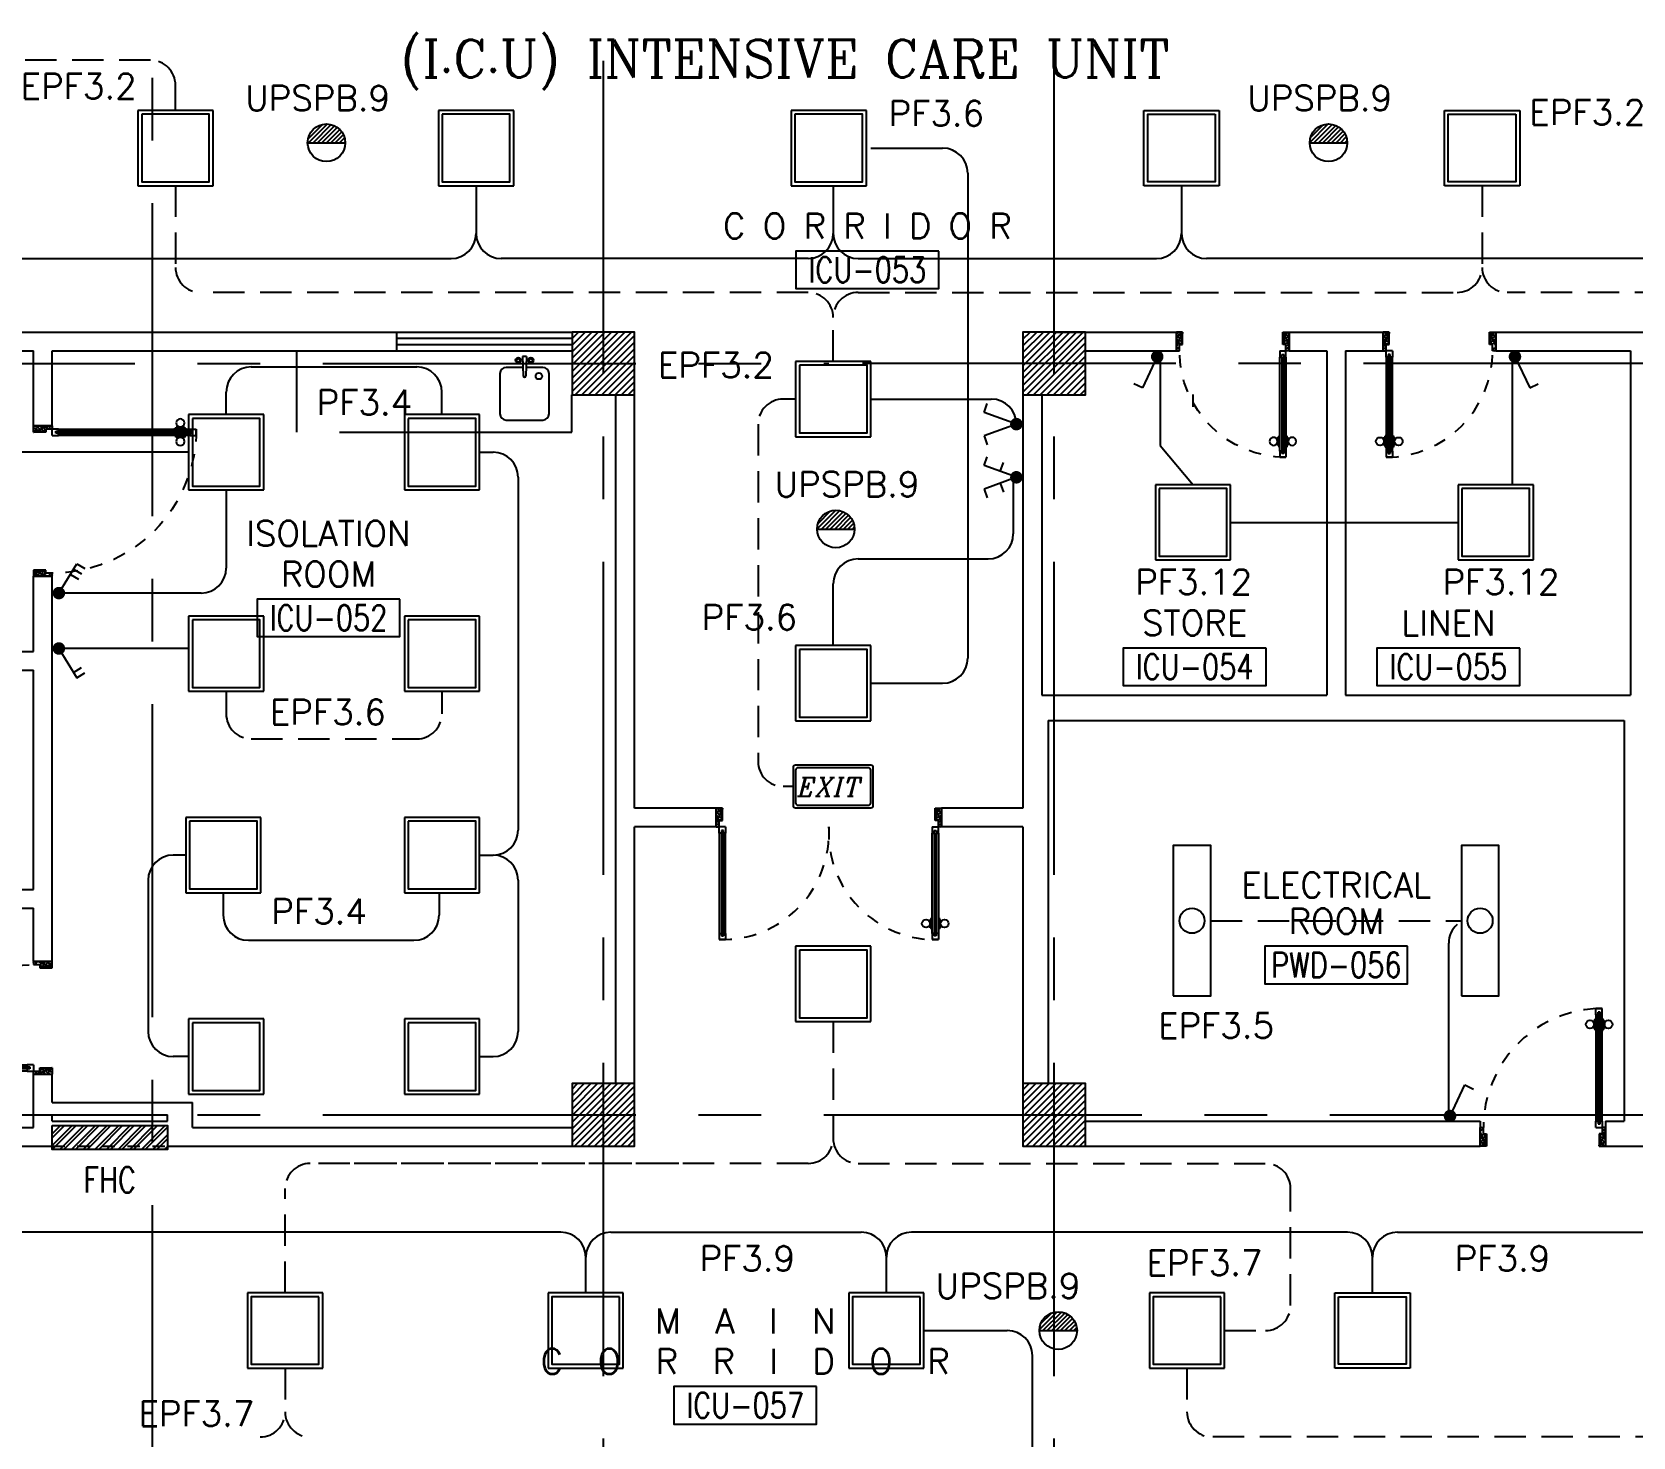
# Model space of a CAD drawing. Extents: x -0.3 to 91.9, y -1.1 to 78.4.
# Drawn here: x 62.03 to 74.81, y 34.4 to 45.62 of the extents above; entities that cross this region are included whole.
import ezdxf
from ezdxf.enums import TextEntityAlignment as Align

# ---------------------------------------------------------------- set-up
doc = ezdxf.new("R2010")
doc.units = 0
doc.header["$MEASUREMENT"] = 0
doc.linetypes.add('CENTERX2', pattern=[4, 2.5, -0.5, 0.5, -0.5])
doc.linetypes.add('HIDDEN', pattern=[0.375, 0.25, -0.125])
doc.layers.get('0').update_dxf_attribs({"linetype": 'CONTINUOUS'})
for name, color, linetype in [('ALM', 11, 'CONTINUOUS'), ('AXES', 11, 'CENTERX2'), ('COL', 11, 'CONTINUOUS'), ('DOOR', 7, 'CONTINUOUS'), ('E-CLINE', 4, 'CONTINUOUS'), ('E-HLINE', 4, 'HIDDEN'), ('E-LI', 4, 'CONTINUOUS'), ('E-LITE', 4, 'CONTINUOUS'), ('E-SWITCH', 4, 'CONTINUOUS'), ('E-TEXT', 4, 'CONTINUOUS'), ('E-TRXT', 4, 'CONTINUOUS'), ('EL-LITE', 4, 'CONTINUOUS'), ('FHC', 2, 'CONTINUOUS'), ('HAT', 11, 'CONTINUOUS'), ('NON-MEDICAL', 11, 'CONTINUOUS'), ('RM-BOX', 11, 'CONTINUOUS'), ('RM-NAME', 11, 'CONTINUOUS'), ('RM-NO', 11, 'CONTINUOUS'), ('WALL', 11, 'CONTINUOUS'), ('WIN', 7, 'CONTINUOUS')]:
    doc.layers.add(name, color=color, linetype=linetype)
doc.styles.add('ITALICC', font='italicc')
doc.styles.add('ROMANC', font='romanc', dxfattribs={"height": 0.1})
doc.styles.add('ROMANS', font='ROMANS.shx', dxfattribs={"width": 0.6})

# ---------------------------------------------------------------- blocks, each defined once
blk = doc.blocks.new('RM1')
at = {"layer": 'RM-BOX'}
blk.add_lwpolyline([(570, -200), (-570, -200), (-570, -500), (570, -500)], close=True, dxfattribs=at)
at = {"layer": 'RM-NAME', "style": 'ROMANS'}
for tag, p in [('ROOMNAME1', (0, 324)), ('ROOMNAME2', (0, 0))]:
    blk.add_attdef(tag, text='', height=200, dxfattribs=at).set_placement(p, align=Align.MIDDLE)
at = {"layer": 'RM-NO', "style": 'ROMANS', "width": 0.8}
blk.add_attdef('ROOMNO', text='', height=200, dxfattribs=at).set_placement((0, -350), align=Align.MIDDLE)
blk = doc.blocks.new('*X70')
at = {"color": 0}
for p, q in [((80579, 149522), (81047, 149990)), ((80579, 149575), (80994, 149990)), ((80579, 149628), (80941, 149990)), ((80579, 149681), (80888, 149990)), ((80579, 149734), (80835, 149990)), ((80579, 149787), (80782, 149990)), ((80579, 149840), (80729, 149990)), ((80579, 149893), (80676, 149990)), ((80579, 149946), (80623, 149990)), ((80600, 149490), (81079, 149969)), ((80653, 149490), (81079, 149916)), ((80706, 149490), (81079, 149863)), ((80759, 149490), (81079, 149810)), ((80812, 149490), (81079, 149757)), ((80865, 149490), (81079, 149704)), ((80918, 149490), (81079, 149651)), ((80971, 149490), (81079, 149598)), ((81024, 149490), (81079, 149545)), ((81077, 149490), (81079, 149492))]:
    blk.add_line(p, q, dxfattribs=at)
blk = doc.blocks.new('*X69')
at = {"color": 0}
for p, q in [((84179, 149516), (84653, 149990)), ((84179, 149569), (84600, 149990)), ((84179, 149622), (84547, 149990)), ((84179, 149675), (84494, 149990)), ((84179, 149728), (84441, 149990)), ((84179, 149781), (84388, 149990)), ((84179, 149834), (84335, 149990)), ((84179, 149887), (84282, 149990)), ((84179, 149940), (84229, 149990)), ((84206, 149490), (84679, 149963)), ((84259, 149490), (84679, 149910)), ((84312, 149490), (84679, 149857)), ((84365, 149490), (84679, 149804)), ((84418, 149490), (84679, 149751)), ((84471, 149490), (84679, 149698)), ((84524, 149490), (84679, 149645)), ((84577, 149490), (84679, 149592)), ((84630, 149490), (84679, 149539))]:
    blk.add_line(p, q, dxfattribs=at)
blk = doc.blocks.new('*X68')
at = {"color": 0}
for p, q in [((80579, 155515), (81054, 155990)), ((80579, 155568), (81001, 155990)), ((80579, 155621), (80948, 155990)), ((80579, 155674), (80895, 155990)), ((80579, 155727), (80842, 155990)), ((80579, 155780), (80789, 155990)), ((80579, 155833), (80736, 155990)), ((80579, 155886), (80683, 155990)), ((80579, 155939), (80630, 155990)), ((80607, 155490), (81079, 155962)), ((80660, 155490), (81079, 155909)), ((80713, 155490), (81079, 155856)), ((80766, 155490), (81079, 155803)), ((80819, 155490), (81079, 155750)), ((80872, 155490), (81079, 155697)), ((80925, 155490), (81079, 155644)), ((80978, 155490), (81079, 155591)), ((81031, 155490), (81079, 155538))]:
    blk.add_line(p, q, dxfattribs=at)
blk = doc.blocks.new('*X67')
at = {"color": 0}
for p, q in [((84179, 155509), (84660, 155990)), ((84179, 155562), (84607, 155990)), ((84179, 155615), (84554, 155990)), ((84179, 155668), (84501, 155990)), ((84179, 155721), (84448, 155990)), ((84179, 155774), (84395, 155990)), ((84179, 155827), (84342, 155990)), ((84179, 155880), (84289, 155990)), ((84179, 155933), (84236, 155990)), ((84179, 155986), (84183, 155990)), ((84213, 155490), (84679, 155956)), ((84266, 155490), (84679, 155903)), ((84319, 155490), (84679, 155850)), ((84372, 155490), (84679, 155796)), ((84426, 155490), (84679, 155743)), ((84479, 155490), (84679, 155690)), ((84532, 155490), (84679, 155637)), ((84585, 155490), (84679, 155584)), ((84638, 155490), (84679, 155531))]:
    blk.add_line(p, q, dxfattribs=at)
blk = doc.blocks.new('COL50')
at = {"layer": 'COL'}
blk.add_lwpolyline([(-250, 250), (-250, -250), (250, -250), (250, 250)], close=True, dxfattribs=at)
blk = doc.blocks.new('DOOR90')
at = {"layer": 'DOOR', "color": 0, "linetype": 'ByBlock'}
for p, q in [((-150, 0), (-150, -25)), ((-150, 0), (0, 0)), ((0, -50), (0, 0)), ((-1000, -25), (-1000, -75)), ((-1000, -75), (-1000, -25)), ((-950, -25), (-1000, -25)), ((-950, -75), (-1000, -75)), ((-970, -42), (-970, -58)), ((-950, -42), (-970, -42)), ((-950, -58), (-970, -58)), ((-950, -25), (-950, -42)), ((-950, -58), (-950, -75)), ((-918, -25), (-918, -18)), ((-828, -18), (-918, -18)), ((-918, -75), (-918, -82)), ((-828, -82), (-918, -82)), ((-905, -18), (-905, -9)), ((-905, -9), (-840, -9)), ((-905, -18), (-840, -18)), ((-905, -82), (-905, -91)), ((-905, -82), (-840, -82)), ((-905, -91), (-840, -91)), ((-840, -18), (-840, -9)), ((-840, -82), (-840, -91)), ((-828, -25), (-828, -18)), ((-828, -75), (-828, -82)), ((-200, -42), (-200, -25)), ((-200, -25), (-150, -25)), ((-180, -42), (-200, -42)), ((-200, -75), (-200, -58)), ((-200, -58), (-180, -58)), ((-150, -75), (-200, -75)), ((-180, -58), (-180, -42)), ((-150, -75), (-150, -25)), ((-150, -25), (-100, -25)), ((-100, -25), (-100, -50)), ((-100, -50), (0, -50)), ((-150, -900), (-150, -875)), ((-150, -875), (-100, -875)), ((-100, -850), (0, -850)), ((-100, -875), (-100, -850)), ((0, -850), (0, -900)), ((0, -900), (-150, -900)), ((-150, -900), (0, -900))]:
    blk.add_line(p, q, dxfattribs=at)
at = {"layer": 'DOOR', "color": 9, "linetype": 'ByBlock'}
for p, q in [((0, -50), (-114, 0)), ((0, -50), (-40, 0)), ((0, -50), (-100, -37)), ((0, -850), (-114, -900)), ((0, -850), (-100, -863)), ((0, -850), (-40, -900))]:
    blk.add_line(p, q, dxfattribs=at)
at = {"layer": 'DOOR', "linetype": 'ByBlock'}
for p, q in [((-200, -25), (-950, -25)), ((-200, -42), (-950, -42)), ((-200, -58), (-950, -58)), ((-950, -75), (-200, -75))]:
    blk.add_line(p, q, dxfattribs=at)
at = {"layer": 'DOOR', "color": 0, "linetype": 'ByBlock'}
for centre in [(-873, 24), (-873, -124)]:
    blk.add_circle(centre, 32.4, dxfattribs=at)
at = {"layer": 'DOOR', "color": 9, "linetype": 'ByBlock'}
for centre, radius, start, end in [((0, -50), 154, 161.1053, 166.2858), ((0, -50), 134, 158.1598, 169.28), ((0, -50), 94.4, 148.0182, 180), ((0, -50), 74.4, 137.7764, 180), ((0, -50), 114, 154.0838, 167.3774), ((0, -50), 54.4, 113.2074, 180), ((0, -50), 34.4, 90, 180), ((0, -50), 14.4, 90, 180), ((0, -850), 154, 193.7142, 198.8947), ((0, -850), 134, 190.72, 201.8402), ((0, -850), 94.4, 180, 211.9818), ((0, -850), 74.4, 180, 222.2236), ((0, -850), 54.4, 180, 246.7926), ((0, -850), 34.4, 180, 270), ((0, -850), 14.4, 180, 270)]:
    blk.add_arc(centre, radius, start, end, dxfattribs=at)
at = {"layer": 'DOOR', "linetype": 'HIDDEN', "ltscale": 0.5}
blk.add_arc((-150, -25), 850, 180, 270, dxfattribs=at)
blk = doc.blocks.new('A$C272A55A0')
at = {"layer": 'DOOR', "color": 0, "linetype": 'ByBlock'}
for p, q in [((0, 900), (0, 1050)), ((50, 1050), (0, 1050)), ((50, 950), (50, 1050)), ((1750, 950), (1750, 1050)), ((1750, 1050), (1800, 1050)), ((1800, 1050), (1800, 900)), ((0, 900), (25, 900)), ((25, 950), (50, 950)), ((25, 900), (25, 950)), ((75, 900), (25, 900)), ((25, 850), (25, 900)), ((75, 900), (75, 850)), ((1725, 900), (1775, 900)), ((1725, 900), (1725, 850)), ((1775, 950), (1750, 950)), ((1775, 900), (1775, 950)), ((1800, 900), (1775, 900)), ((1775, 850), (1775, 900)), ((42, 850), (25, 850)), ((58, 870), (42, 870)), ((42, 870), (42, 850)), ((58, 850), (58, 870)), ((75, 850), (58, 850)), ((1725, 850), (1742, 850)), ((1742, 870), (1758, 870)), ((1742, 850), (1742, 870)), ((1758, 870), (1758, 850)), ((1758, 850), (1775, 850)), ((1718, 160), (1709, 160)), ((1709, 95), (1709, 160)), ((1725, 173), (1718, 173)), ((1718, 173), (1718, 83)), ((1718, 95), (1718, 160)), ((1775, 173), (1782, 173)), ((1782, 173), (1782, 83)), ((1782, 160), (1791, 160)), ((1782, 95), (1782, 160)), ((1791, 95), (1791, 160)), ((25, 50), (42, 50)), ((25, 50), (25, 0)), ((25, 0), (75, 0)), ((75, 0), (25, 0)), ((42, 50), (42, 30)), ((42, 30), (58, 30)), ((58, 50), (75, 50)), ((58, 50), (58, 30)), ((75, 50), (75, 0)), ((1718, 95), (1709, 95)), ((1725, 83), (1718, 83)), ((1742, 50), (1725, 50)), ((1725, 50), (1725, 0)), ((1775, 0), (1725, 0)), ((1725, 0), (1775, 0)), ((1742, 50), (1742, 30)), ((1758, 30), (1742, 30)), ((1775, 50), (1758, 50)), ((1758, 50), (1758, 30)), ((1775, 83), (1782, 83)), ((1775, 50), (1775, 0)), ((1782, 95), (1791, 95))]:
    blk.add_line(p, q, dxfattribs=at)
at = {"layer": 'DOOR', "color": 9, "linetype": 'ByBlock'}
for p, q in [((50, 1050), (0, 1010)), ((50, 1050), (0, 937)), ((50, 1050), (37, 950)), ((1750, 1050), (1800, 1010)), ((1750, 1050), (1800, 937)), ((1750, 1050), (1763, 950))]:
    blk.add_line(p, q, dxfattribs=at)
at = {"layer": 'DOOR', "linetype": 'ByBlock'}
for p, q in [((25, 850), (25, 50)), ((42, 850), (42, 50)), ((58, 850), (58, 50)), ((75, 50), (75, 850)), ((1725, 50), (1725, 850)), ((1742, 850), (1742, 50)), ((1758, 850), (1758, 50)), ((1775, 850), (1775, 50))]:
    blk.add_line(p, q, dxfattribs=at)
at = {"layer": 'DOOR', "color": 0, "linetype": 'ByBlock'}
for centre in [(1676, 128), (1824, 128)]:
    blk.add_circle(centre, 32.4, dxfattribs=at)
at = {"layer": 'DOOR', "color": 9, "linetype": 'ByBlock'}
for centre, radius, start, end in [((50, 1050), 54.4, 203.2074, 270), ((50, 1050), 34.4, 180, 270), ((50, 1050), 14.4, 180, 270), ((1750, 1050), 14.4, 270, 0), ((1750, 1050), 34.4, 270, 0), ((1750, 1050), 54.4, 270, 336.7926), ((50, 1050), 74.4, 227.7764, 270), ((50, 1050), 94.4, 238.0182, 270), ((50, 1050), 114, 244.0838, 257.3774), ((50, 1050), 134, 248.1598, 259.28), ((50, 1050), 154, 251.1053, 256.2858), ((1750, 1050), 74.4, 270, 312.2236), ((1750, 1050), 94.4, 270, 301.9818), ((1750, 1050), 114, 282.6226, 295.9162), ((1750, 1050), 134, 280.72, 291.8402), ((1750, 1050), 154, 283.7142, 288.8947)]:
    blk.add_arc(centre, radius, start, end, dxfattribs=at)
at = {"layer": 'DOOR', "linetype": 'HIDDEN', "ltscale": 0.5}
for centre, start, end in [((50, 851), 268.3174, 3.2965), ((1750, 851), 176.7035, 271.6826)]:
    blk.add_arc(centre, 851, start, end, dxfattribs=at)
at = {"layer": 'WALL', "linetype": 'ByBlock'}
blk.add_line((1800, 900), (1800, 1050), dxfattribs=at)
blk = doc.blocks.new('DOOR100')
at = {"layer": 'DOOR', "color": 0, "linetype": 'ByBlock'}
for p, q in [((-25, 1300), (-75, 1300)), ((-75, 1300), (-25, 1300)), ((-75, 1250), (-75, 1300)), ((-25, 1250), (-25, 1300)), ((-82, 1205), (-91, 1205)), ((-91, 1205), (-91, 1140)), ((-75, 1218), (-82, 1218)), ((-82, 1128), (-82, 1218)), ((-82, 1205), (-82, 1140)), ((-58, 1250), (-75, 1250)), ((-42, 1270), (-58, 1270)), ((-58, 1250), (-58, 1270)), ((-42, 1250), (-42, 1270)), ((-25, 1250), (-42, 1250)), ((-25, 1218), (-18, 1218)), ((-18, 1128), (-18, 1218)), ((-18, 1205), (-9, 1205)), ((-18, 1205), (-18, 1140)), ((-9, 1205), (-9, 1140)), ((-82, 1140), (-91, 1140)), ((-75, 1128), (-82, 1128)), ((-25, 1128), (-18, 1128)), ((-18, 1140), (-9, 1140)), ((-1200, 0), (-1200, 150)), ((-1200, 150), (-1175, 150)), ((-1200, 150), (-1200, 0)), ((-1175, 150), (-1175, 100)), ((-75, 200), (-58, 200)), ((-75, 150), (-75, 200)), ((-75, 150), (-25, 150)), ((-58, 200), (-58, 180)), ((-58, 180), (-42, 180)), ((-42, 200), (-25, 200)), ((-42, 180), (-42, 200)), ((-25, 200), (-25, 150)), ((0, 150), (-25, 150)), ((-25, 150), (-25, 100)), ((0, 150), (0, 0)), ((-1150, 0), (-1200, 0)), ((-1175, 100), (-1150, 100)), ((-1150, 100), (-1150, 0)), ((-50, 100), (-50, 0)), ((-25, 100), (-50, 100)), ((-50, 0), (0, 0))]:
    blk.add_line(p, q, dxfattribs=at)
at = {"layer": 'DOOR', "linetype": 'ByBlock'}
for p, q in [((-75, 1250), (-75, 200)), ((-58, 200), (-58, 1250)), ((-42, 200), (-42, 1250)), ((-25, 200), (-25, 1250)), ((0, 0), (0, 150))]:
    blk.add_line(p, q, dxfattribs=at)
at = {"layer": 'DOOR', "color": 9, "linetype": 'ByBlock'}
for p, q in [((-1150, 0), (-1200, 114)), ((-1150, 0), (-1200, 40)), ((-1150, 0), (-1163, 100)), ((-50, 0), (0, 114)), ((-50, 0), (-37, 100)), ((-50, 0), (0, 40))]:
    blk.add_line(p, q, dxfattribs=at)
at = {"layer": 'DOOR', "color": 0, "linetype": 'ByBlock'}
for centre in [(-124, 1173), (24, 1173)]:
    blk.add_circle(centre, 32.4, dxfattribs=at)
at = {"layer": 'DOOR', "linetype": 'HIDDEN', "ltscale": 0.5}
blk.add_arc((-25, 150), 1150, 90, 180.0001, dxfattribs=at)
at = {"layer": 'DOOR', "color": 9, "linetype": 'ByBlock'}
for centre, radius, start, end in [((-1150, 0), 154, 103.7142, 108.8947), ((-1150, 0), 134, 100.72, 111.8402), ((-50, 0), 134, 68.1598, 79.28), ((-50, 0), 154, 71.1053, 76.2858), ((-1150, 0), 94.4, 90, 121.9818), ((-1150, 0), 74.4, 90, 132.2236), ((-1150, 0), 54.4, 90, 156.7926), ((-1150, 0), 34.4, 90, 180), ((-1150, 0), 14.4, 90, 180), ((-50, 0), 94.4, 58.0182, 90), ((-50, 0), 74.4, 47.7764, 90), ((-50, 0), 54.4, 23.2074, 90), ((-50, 0), 34.4, 0, 90), ((-50, 0), 14.4, 0, 90), ((-50, 0), 114, 64.0838, 77.3774)]:
    blk.add_arc(centre, radius, start, end, dxfattribs=at)
blk = doc.blocks.new('DOOR-10')
at = {"layer": 'DOOR', "color": 0, "linetype": 'ByBlock'}
for p, q in [((-26, 1100), (-76, 1100)), ((-76, 1100), (-26, 1100)), ((-76, 1050), (-76, 1100)), ((-59, 1050), (-76, 1050)), ((-43, 1070), (-59, 1070)), ((-59, 1050), (-59, 1070)), ((-43, 1050), (-43, 1070)), ((-26, 1050), (-43, 1050)), ((-26, 1050), (-26, 1100)), ((-83, 1005), (-92, 1005)), ((-92, 1005), (-92, 940)), ((-83, 940), (-92, 940)), ((-76, 1018), (-83, 1018)), ((-83, 928), (-83, 1018)), ((-83, 1005), (-83, 940)), ((-76, 928), (-83, 928)), ((-26, 1018), (-18, 1018)), ((-26, 928), (-18, 928)), ((-18, 928), (-18, 1018)), ((-18, 1005), (-9, 1005)), ((-18, 1005), (-18, 940)), ((-18, 940), (-9, 940)), ((-9, 1005), (-9, 940)), ((-1001, 0), (-1001, 150)), ((-1001, 150), (-976, 150)), ((-1001, 150), (-1001, 0)), ((-976, 150), (-976, 100)), ((-76, 200), (-59, 200)), ((-76, 150), (-76, 200)), ((-76, 150), (-26, 150)), ((-59, 200), (-59, 180)), ((-59, 180), (-43, 180)), ((-43, 200), (-26, 200)), ((-43, 180), (-43, 200)), ((-26, 200), (-26, 150)), ((-1, 150), (-26, 150)), ((-26, 150), (-26, 100)), ((-951, 0), (-1001, 0)), ((-976, 100), (-951, 100)), ((-951, 100), (-951, 0)), ((-51, 100), (-51, 0)), ((-26, 100), (-51, 100)), ((-51, 0), (-1, 0))]:
    blk.add_line(p, q, dxfattribs=at)
at = {"layer": 'DOOR', "linetype": 'ByBlock'}
for p, q in [((-76, 1050), (-76, 200)), ((-59, 200), (-59, 1050)), ((-43, 200), (-43, 1050)), ((-26, 200), (-26, 1050))]:
    blk.add_line(p, q, dxfattribs=at)
at = {"layer": 'DOOR', "color": 9, "linetype": 'ByBlock'}
for p, q in [((-1, 0), (-1, 150)), ((-951, 0), (-1001, 114)), ((-951, 0), (-1001, 40)), ((-951, 0), (-964, 100)), ((-51, 0), (-1, 114)), ((-51, 0), (-37, 100)), ((-51, 0), (-1, 40))]:
    blk.add_line(p, q, dxfattribs=at)
at = {"layer": 'DOOR', "color": 0, "linetype": 'ByBlock'}
for centre in [(-124, 973), (23, 973)]:
    blk.add_circle(centre, 32.4, dxfattribs=at)
at = {"layer": 'DOOR', "linetype": 'HIDDEN', "ltscale": 0.5}
blk.add_arc((-23, 149), 952, 93.1482, 179.9482, dxfattribs=at)
at = {"layer": 'DOOR', "color": 9, "linetype": 'ByBlock'}
for centre, radius, start, end in [((-951, 0), 154, 103.7142, 108.8947), ((-951, 0), 134, 100.72, 111.8402), ((-51, 0), 134, 68.1598, 79.28), ((-51, 0), 154, 71.1053, 76.2858), ((-951, 0), 94.4, 90, 121.9818), ((-951, 0), 74.4, 90, 132.2236), ((-951, 0), 54.4, 90, 156.7926), ((-951, 0), 34.4, 90, 180), ((-951, 0), 14.4, 90, 180), ((-51, 0), 94.4, 58.0182, 90), ((-51, 0), 74.4, 47.7764, 90), ((-51, 0), 54.4, 23.2074, 90), ((-51, 0), 34.4, 0, 90), ((-51, 0), 14.4, 0, 90), ((-51, 0), 114, 64.0838, 77.3774)]:
    blk.add_arc(centre, radius, start, end, dxfattribs=at)
blk = doc.blocks.new('L42')
at = {"layer": 'E-LITE'}
for p, q in [((0.3, 0.3), (-0.3, 0.3)), ((-0.3, 0.3), (-0.3, -0.3)), ((0.3, -0.3), (0.3, 0.3)), ((-0.3, -0.3), (0.3, -0.3))]:
    blk.add_line(p, q, dxfattribs=at)
at = {"layer": 'E-LITE', "color": 8}
blk.add_lwpolyline([(-0.27, 0.27), (-0.27, -0.27), (0.27, -0.27), (0.27, 0.27)], close=True, dxfattribs=at)
blk = doc.blocks.new('3G1W')
for p, q in [((0, 0), (0.55, 0)), ((0.35, 0), (0.35, -0.15)), ((0.45, 0), (0.45, -0.15)), ((0.55, 0), (0.55, -0.15))]:
    blk.add_line(p, q)
at = {"const_width": 0.1}
blk.add_lwpolyline([(-0.05, 0, 1), (0.05, 0, 1)], format="xyb", close=True, dxfattribs=at)
blk = doc.blocks.new('1G1W')
for p, q in [((0, 0), (0.55, 0)), ((0.55, 0), (0.55, -0.15))]:
    blk.add_line(p, q)
at = {"const_width": 0.1}
blk.add_lwpolyline([(-0.05, 0, 1), (0.05, 0, 1)], format="xyb", close=True, dxfattribs=at)
blk = doc.blocks.new('EXIT')
at = {"layer": 'E-LITE', "color": 4}
for p, q in [((-0.32, 0.15), (-0.32, -0.15)), ((0.3, 0.17), (-0.3, 0.17)), ((0.32, -0.15), (0.32, 0.15)), ((-0.3, -0.17), (0.3, -0.17))]:
    blk.add_line(p, q, dxfattribs=at)
at = {"layer": 'E-LITE', "color": 8}
for p, q in [((-0.3, 0.13), (-0.3, -0.13)), ((0.28, 0.15), (-0.28, 0.15)), ((0.3, -0.13), (0.3, 0.13)), ((-0.28, -0.15), (0.28, -0.15))]:
    blk.add_line(p, q, dxfattribs=at)
at = {"layer": 'E-LITE', "color": 4}
for centre, start, end in [((-0.3, 0.15), 90, 180), ((0.3, 0.15), 360, 90), ((-0.3, -0.15), 180, 270), ((0.3, -0.15), 270, 0)]:
    blk.add_arc(centre, 0.02, start, end, dxfattribs=at)
at = {"layer": 'E-LITE', "color": 8}
for centre, start, end in [((-0.28, 0.13), 90, 180), ((0.28, 0.13), 0, 90), ((-0.28, -0.13), 180, 270), ((0.28, -0.13), 270, 0)]:
    blk.add_arc(centre, 0.02, start, end, dxfattribs=at)
at = {"layer": 'E-LITE', "color": 5, "style": 'ITALICC'}
blk.add_text('EXIT', height=0.15, dxfattribs=at).set_placement((-0.284, -0.078))
blk = doc.blocks.new('EL')
at = {"layer": 'EL-LITE'}
h = blk.add_hatch(dxfattribs=at)
h.set_pattern_fill('ANSI31', color=4, scale=0.2, style=0)
h.set_pattern_definition([(45, (587.071197, 567.777136), (-0.0176776695, 0.0176776695), [])])
h.paths.add_polyline_path([(0.15, 0, 1), (-0.15, 0)])
at = {"layer": 'EL-LITE', "color": 4}
blk.add_line((-0.15, 0), (0.15, 0), dxfattribs=at)
blk.add_circle((0, 0), 0.15, dxfattribs=at)
blk = doc.blocks.new('FLS240')
at = {"layer": 'E-LI'}
blk.add_lwpolyline([(-0.6, 0.15), (-0.6, -0.15), (0.6, -0.15), (0.6, 0.15)], close=True, dxfattribs=at)
blk.add_circle((0, 0), 0.1, dxfattribs=at)

msp = doc.modelspace()

# ---------------------------------------------------------------- hatches: boundary and pattern name
at = {"layer": 'FHC', "linetype": 'ByBlock', "ltscale": 0.3}
h = msp.add_hatch(dxfattribs=at)
h.set_pattern_fill('ANSI32', color=11, scale=0.175, style=0)
h.set_pattern_definition([(45, (-170.00618, 5.643995), (-0.046403883, 0.046403883), []), (45, (-169.975246, 5.643995), (-0.046403883, 0.046403883), [])])
h.paths.add_polyline_path([(63.11, 36.695), (63.11, 36.885), (62.19, 36.885), (62.19, 36.695)])
h.paths.add_polyline_path([(61.9774, 36.2739), (61.9774, 36.6947), (62.2399, 36.6947), (62.2399, 36.2739)], flags=9)

# ---------------------------------------------------------------- linework, layer by layer
at = {"layer": 'ALM', "linetype": 'ByBlock'}
msp.add_line((66.34, 36.72), (66.59, 36.72), dxfattribs=at)
msp.add_line((66.34, 36.72), (66.59, 36.72), dxfattribs=at)
at = {"layer": 'AXES'}
for p, q in [((66.59, -1.1143), (66.59, 77.6984)), ((66.59, -1.1143), (66.59, 77.6984)), ((70.19, -1.1143), (70.19, 77.6984)), ((70.19, -1.1143), (70.19, 77.6984)), ((62.99, 5.75), (62.99, 64.57)), ((0.35, 42.97), (68.39, 42.97)), ((91.1596, 42.97), (68.39, 42.97)), ((0.35, 36.97), (68.39, 36.97)), ((68.39, 36.97), (84.59, 36.97))]:
    msp.add_line(p, q, dxfattribs=at)
at = {"layer": 'E-CLINE', "color": 4}
for p, q in [((68.725, 44.6884), (69.2989, 44.6884)), ((69.4989, 44.4884), (69.4989, 40.6163)), ((65.5742, 44.3884), (65.5742, 44.0069)), ((68.425, 44.3884), (68.425, 44.0069)), ((71.2058, 44.3884), (71.2058, 44.0069)), ((60.9742, 43.8069), (65.3742, 43.8069)), ((68.225, 43.8069), (65.7742, 43.8069)), ((68.225, 43.8069), (65.7742, 43.8069)), ((68.625, 43.8069), (71.0058, 43.8069)), ((75.8058, 43.8069), (71.4058, 43.8069)), ((63.7788, 42.9409), (65.1012, 42.9409)), ((63.5788, 42.5604), (63.5788, 42.7409)), ((65.3012, 42.5604), (65.3012, 42.7409)), ((71.2981, 42.6224), (71.2981, 42.7206)), ((65.6012, 42.2604), (65.71, 42.2604)), ((65.91, 42.0604), (65.91, 39.2443)), ((71.5981, 41.7004), (73.415, 41.7004)), ((68.725, 40.4163), (69.2989, 40.4163)), ((63.2558, 39.0443), (63.1556, 39.0443)), ((62.9556, 38.8443), (62.9556, 37.6363)), ((63.5558, 38.7443), (63.5558, 38.5639)), ((65.2782, 38.7443), (65.2782, 38.5639)), ((65.91, 38.8443), (65.91, 37.6363)), ((63.7558, 38.3639), (65.0782, 38.3639)), ((63.2788, 37.4363), (63.1556, 37.4363)), ((66.2495, 36.0334), (61.8495, 36.0334)), ((66.6495, 36.0334), (68.6495, 36.0334)), ((72.5305, 36.0334), (69.0495, 36.0334)), ((72.9305, 36.0334), (74.9305, 36.0334)), ((68.8495, 35.549), (68.8495, 35.8334)), ((72.7305, 35.549), (72.7305, 35.8334))]:
    msp.add_line(p, q, dxfattribs=at)
at = {"layer": 'E-CLINE', "color": 4, "linetype": 'ByBlock'}
for p, q in [((63.2788, 42.2604), (61.6916, 42.2604)), ((65.6012, 39.0443), (65.71, 39.0443)), ((65.6012, 37.4363), (65.71, 37.4363)), ((66.4495, 35.549), (66.4495, 35.8334))]:
    msp.add_line(p, q, dxfattribs=at)
at = {"layer": 'E-CLINE', "color": 4, "linetype": 'HIDDEN'}
msp.add_line((71.44, 38.52), (73.44, 38.52), dxfattribs=at)
at = {"layer": 'E-CLINE', "color": 4}
for centre, start, end in [((69.2989, 44.4884), 0, 90), ((65.3742, 44.0069), 270, 0), ((65.7742, 44.0069), 180, 270), ((68.225, 44.0069), 270, 0), ((68.625, 44.0069), 180, 270), ((71.0058, 44.0069), 270, 0), ((71.4058, 44.0069), 180, 270), ((63.7788, 42.7409), 90, 180), ((65.1012, 42.7409), 0, 90), ((65.71, 42.0604), 0, 90), ((69.2989, 40.6163), 270, 0), ((63.1556, 38.8443), 90, 180), ((63.7558, 38.5639), 180, 270), ((65.0782, 38.5639), 270, 0), ((63.1556, 37.6363), 180, 270), ((68.6495, 35.8334), 0, 90), ((69.0495, 35.8334), 90, 180), ((72.5305, 35.8334), 0, 90), ((72.9305, 35.8334), 90, 180)]:
    msp.add_arc(centre, 0.2, start, end, dxfattribs=at)
at = {"layer": 'E-CLINE', "color": 4, "linetype": 'ByBlock'}
for centre, start, end in [((65.71, 39.2443), 270, 0), ((65.71, 38.8443), 0, 90), ((65.71, 37.6363), 270, 0), ((66.2495, 35.8334), 0, 90), ((66.6495, 35.8334), 90, 180)]:
    msp.add_arc(centre, 0.2, start, end, dxfattribs=at)
at = {"layer": 'E-HLINE', "color": 4}
for p, q in [((62.9742, 45.3899), (61.5742, 45.3899)), ((63.1742, 44.9884), (63.1742, 45.1899)), ((63.1742, 44.3884), (63.1742, 43.7365)), ((73.6058, 44.3884), (73.6058, 43.7365)), ((68.225, 43.5365), (63.3742, 43.5365)), ((68.225, 43.5365), (64.59, 43.5365)), ((68.625, 43.5365), (73.4058, 43.5365)), ((76.5742, 43.5365), (73.8058, 43.5365)), ((68.425, 42.9847), (68.425, 43.3365)), ((68.125, 42.6847), (68.025, 42.6847)), ((67.825, 42.4847), (67.825, 39.792)), ((63.5788, 40.3524), (63.5788, 40.1719)), ((65.3012, 40.3524), (65.3012, 40.1719)), ((63.7788, 39.9719), (65.1012, 39.9719)), ((68.105, 39.592), (68.025, 39.592)), ((68.425, 37.7163), (68.425, 36.783)), ((67.1915, 36.583), (64.2495, 36.583)), ((68.225, 36.583), (64.59, 36.583)), ((68.625, 36.583), (71.877, 36.583)), ((64.0495, 35.549), (64.0495, 36.383)), ((72.077, 35.449), (72.077, 36.383)), ((71.5495, 35.249), (71.877, 35.249)), ((64.0495, 34.949), (64.0495, 34.599)), ((71.2495, 34.949), (71.2495, 34.599)), ((77.3305, 34.399), (71.4495, 34.399))]:
    msp.add_line(p, q, dxfattribs=at)
for centre, start, end in [((62.9742, 45.1899), 0, 90), ((63.3742, 43.7365), 180, 270), ((73.4058, 43.7365), 270, 0), ((73.8058, 43.7365), 180, 270), ((68.225, 43.3365), 0, 90), ((68.625, 43.3365), 90, 180), ((68.025, 42.4847), 90, 180), ((63.7788, 40.1719), 180, 270), ((65.1012, 40.1719), 270, 0), ((68.025, 39.792), 180, 270), ((68.225, 36.783), 270, 0), ((68.625, 36.783), 180, 270), ((64.2495, 36.383), 90, 180), ((71.877, 36.383), 0, 90), ((71.877, 35.449), 270, 0), ((63.8495, 34.599), 270, 0), ((64.2495, 34.599), 180, 270), ((71.4495, 34.599), 180, 270)]:
    msp.add_arc(centre, 0.2, start, end, dxfattribs=at)
at = {"layer": 'E-SWITCH', "color": 4}
for p, q in [((71.0347, 43.0126), (71.0347, 42.3155)), ((73.8453, 43.0126), (73.8453, 42.0004)), ((68.725, 42.6847), (69.6875, 42.6847)), ((69.6291, 42.5787), (69.6547, 42.6492)), ((69.8875, 42.4847), (69.6291, 42.5787)), ((69.8875, 42.4847), (69.6291, 42.3906)), ((69.6291, 42.3906), (69.6547, 42.3201)), ((71.0347, 42.3155), (71.2981, 42.0004)), ((69.6291, 42.1544), (69.6547, 42.2248)), ((69.8875, 42.0603), (69.6291, 42.1544)), ((69.8875, 42.0603), (69.6291, 41.9662)), ((69.7583, 42.1073), (69.7839, 42.1778)), ((69.863, 42.0692), (69.863, 41.609)), ((63.5788, 41.9604), (63.5788, 41.3359)), ((69.6291, 41.9662), (69.6547, 41.8958)), ((69.7583, 42.0133), (69.7839, 41.9428)), ((68.625, 41.409), (69.663, 41.409)), ((68.425, 40.7163), (68.425, 41.209)), ((63.3788, 41.1359), (62.2432, 41.1359)), ((63.2788, 40.6937), (62.2432, 40.6937)), ((62.2432, 40.6937), (62.3869, 40.4592)), ((62.3608, 40.5019), (62.4247, 40.5411)), ((62.3869, 40.4592), (62.4508, 40.4984)), ((73.3389, 36.9386), (73.3389, 38.3406)), ((69.1495, 35.249), (69.8152, 35.249)), ((70.0152, 33.7285), (70.0152, 35.049))]:
    msp.add_line(p, q, dxfattribs=at)
at = {"layer": 'E-SWITCH', "color": 4, "const_width": 0.05}
for points in [[(69.9125, 42.4847, 1), (69.8625, 42.4847, 1)], [(69.9125, 42.0603, 1), (69.8625, 42.0603, 1)], [(62.2302, 40.715, -1), (62.2563, 40.6724, -1)]]:
    msp.add_lwpolyline(points, format="xyb", close=True, dxfattribs=at)
at = {"layer": 'E-SWITCH', "color": 4}
for centre, start, end in [((69.6875, 42.4847), 0, 90), ((69.663, 41.609), 270, 0), ((63.3788, 41.3359), 270, 0), ((68.625, 41.209), 90, 180), ((73.5389, 38.3406), 131.43441, 180), ((69.8152, 35.049), 0, 90)]:
    msp.add_arc(centre, 0.2, start, end, dxfattribs=at)
at = {"layer": 'FHC', "linetype": 'ByBlock', "ltscale": 0.3}
msp.add_lwpolyline([(62.19, 36.885), (63.11, 36.885), (63.11, 36.695), (62.19, 36.695)], close=True, dxfattribs=at)
at = {"layer": 'NON-MEDICAL'}
for p, q in [((64.1422, 42.42), (64.1422, 43.07)), ((65.977, 43.0258), (65.9449, 43.0258)), ((65.9449, 43.0258), (65.951, 42.8705)), ((65.977, 43.0258), (65.9709, 42.8705)), ((65.7646, 42.8877), (65.7646, 42.5666)), ((65.951, 42.9376), (65.8145, 42.9376)), ((66.1074, 42.9376), (65.9709, 42.9376)), ((66.1573, 42.5666), (66.1573, 42.8877)), ((66.3375, 42.42), (66.3375, 42.72)), ((65.8145, 42.5168), (66.1074, 42.5168)), ((64.4836, 42.42), (66.3375, 42.42))]:
    msp.add_line(p, q, dxfattribs=at)
for centre, radius in [((65.9112, 42.9947), 0.0217), ((65.9112, 42.9947), 0.014), ((66.0107, 42.9947), 0.0217), ((66.0107, 42.9947), 0.014), ((66.0754, 42.8682), 0.0255)]:
    msp.add_circle(centre, radius, dxfattribs=at)
for centre, radius, start, end in [((65.8145, 42.8877), 0.0499, 90, 180), ((65.961, 42.8705), 0.00997, 180, 0), ((66.1074, 42.8877), 0.0499, 0, 90), ((65.8145, 42.5666), 0.0499, 180, 270), ((66.1074, 42.5666), 0.0499, 270, 0)]:
    msp.add_arc(centre, radius, start, end, dxfattribs=at)
at = {"layer": 'WALL', "linetype": 'ByBlock'}
for p, q in [((61.44, 43.22), (64.94, 43.22)), ((64.94, 43.07), (64.94, 43.22)), ((70.19, 43.22), (71.165, 43.22)), ((71.165, 43.22), (71.165, 43.07)), ((72.065, 43.22), (72.065, 43.07)), ((72.065, 43.22), (72.815, 43.22)), ((72.815, 43.22), (72.815, 43.07)), ((73.715, 43.22), (73.715, 43.07)), ((73.715, 43.22), (74.94, 43.22)), ((61.44, 43.07), (62.04, 43.07)), ((62.19, 43.07), (64.94, 43.07)), ((70.44, 43.07), (71.165, 43.07)), ((72.065, 43.07), (72.365, 43.07)), ((72.365, 43.07), (72.365, 40.32)), ((72.515, 43.07), (72.515, 40.32)), ((72.515, 43.07), (72.815, 43.07)), ((73.715, 43.07), (74.79, 43.07)), ((74.79, 43.07), (74.79, 40.32)), ((66.69, 37.22), (66.69, 42.72)), ((66.84, 39.42), (66.84, 42.72)), ((69.94, 42.7389), (69.94, 39.42)), ((70.09, 42.72), (70.09, 40.32)), ((62.04, 42.47), (62.19, 42.47)), ((62.04, 41.27), (62.19, 41.27)), ((59.64, 40.67), (62.04, 40.67)), ((59.64, 40.52), (62.04, 40.52)), ((70.09, 40.32), (72.365, 40.32)), ((72.515, 40.32), (74.79, 40.32)), ((70.14, 40.12), (74.74, 40.12)), ((70.14, 40.12), (70.14, 37.22)), ((74.74, 40.12), (74.74, 36.92)), ((67.49, 39.42), (66.84, 39.42)), ((67.49, 39.42), (67.49, 39.27)), ((67.49, 39.42), (67.49, 39.27)), ((69.94, 39.42), (69.29, 39.42)), ((69.29, 39.42), (69.29, 39.27)), ((69.29, 39.42), (69.29, 39.27)), ((66.84, 37.22), (66.84, 39.27)), ((67.49, 39.27), (66.84, 39.27)), ((69.94, 39.27), (69.29, 39.27)), ((69.94, 39.27), (69.94, 37.22)), ((59.64, 38.77), (62.04, 38.77)), ((59.64, 38.62), (62.04, 38.62)), ((62.04, 38.195), (62.19, 38.195)), ((62.04, 37.295), (62.19, 37.295)), ((62.19, 37.07), (63.31, 37.07)), ((62.19, 36.97), (63.11, 36.97)), ((59.64, 36.87), (62.04, 36.87)), ((62.19, 36.92), (63.11, 36.92)), ((62.19, 36.72), (62.19, 36.885)), ((63.11, 36.885), (63.11, 36.72)), ((63.31, 36.87), (66.34, 36.87)), ((70.44, 36.92), (73.59, 36.92)), ((74.59, 36.92), (74.74, 36.92)), ((59.64, 36.72), (62.19, 36.72)), ((63.11, 36.72), (66.34, 36.72)), ((70.44, 36.72), (73.59, 36.72)), ((74.59, 36.72), (77.14, 36.72))]:
    msp.add_line(p, q, dxfattribs=at)
at = {"layer": 'WALL'}
for p, q in [((62.04, 42.47), (62.04, 43.07)), ((62.19, 42.47), (62.19, 43.07)), ((62.04, 40.67), (62.04, 41.27)), ((62.19, 38.195), (62.19, 41.27)), ((62.04, 38.77), (62.04, 40.52)), ((62.04, 38.195), (62.04, 38.62)), ((62.04, 36.87), (62.04, 37.295)), ((62.19, 37.07), (62.19, 37.295)), ((63.31, 36.87), (63.31, 37.07)), ((62.19, 36.92), (62.19, 36.97)), ((63.11, 36.92), (63.11, 36.97)), ((73.59, 36.92), (73.59, 36.72)), ((74.59, 36.92), (74.59, 36.72))]:
    msp.add_line(p, q, dxfattribs=at)
at = {"layer": 'WALL', "color": 6, "linetype": 'ByBlock'}
msp.add_line((62.19, 36.885), (63.11, 36.885), dxfattribs=at)
at = {"layer": 'WALL', "color": 250, "linetype": 'HIDDEN', "ltscale": 0.25}
msp.add_line((62.19, 36.72), (63.11, 36.72), dxfattribs=at)
at = {"layer": 'WALL', "linetype": 'ByBlock', "ltscale": 0.3}
for points in [[(66.84, 43.22), (66.34, 43.22), (66.34, 42.72), (66.84, 42.72)], [(70.44, 43.22), (69.94, 43.22), (69.94, 42.72), (70.44, 42.72)], [(66.34, 36.72), (66.84, 36.72), (66.84, 37.22), (66.34, 37.22)], [(69.94, 36.72), (70.44, 36.72), (70.44, 37.22), (69.94, 37.22)]]:
    msp.add_lwpolyline(points, close=True, dxfattribs=at)
at = {"layer": 'WIN', "linetype": 'ByBlock'}
for p, q in [((64.94, 43.22), (66.34, 43.22)), ((64.94, 43.17), (66.34, 43.17)), ((64.94, 43.12), (66.34, 43.12)), ((64.94, 43.07), (66.34, 43.07))]:
    msp.add_line(p, q, dxfattribs=at)

# ---------------------------------------------------------------- block references
at = {"layer": 'COL', "xscale": 0.0009999999892897904, "yscale": 0.000999999996565748, "zscale": 0.001}
for p in [(66.59, 42.97), (70.19, 42.97), (66.59, 36.97), (70.19, 36.97)]:
    msp.add_blockref('COL50', p, dxfattribs=at)
at = {"layer": 'DOOR', "color": 0, "linetype": 'ByBlock', "yscale": 0.000999999996565748, "zscale": 0.001}
for name, p, xscale, rotation in [('DOOR90', (72.065, 43.22), -0.000999999996565748, 270), ('DOOR90', (72.815, 43.22), 0.000999999996565748, 90), ('DOOR100', (62.04, 42.47), -0.000999999996565748, 270), ('DOOR90', (62.19, 37.295), -0.0009999999892897904, 180)]:
    msp.add_blockref(name, p, dxfattribs=dict(at, xscale=xscale, rotation=rotation))
at = {"layer": 'DOOR', "color": 0, "linetype": 'ByBlock', "xscale": 0.0009999999892897904, "yscale": 0.000999999996565748, "zscale": 0.001}
for name, p in [('A$C272A55A0', (67.49, 38.3696)), ('DOOR-10', (74.5907, 36.72))]:
    msp.add_blockref(name, p, dxfattribs=at)
at = {"layer": 'E-LITE'}
for name, p in [('L42', (63.1742, 44.6884)), ('EL', (64.3792, 44.7311)), ('L42', (65.5742, 44.6884)), ('L42', (68.39, 44.6884)), ('EL', (72.3791, 44.7311)), ('L42', (68.425, 42.6847)), ('L42', (63.5788, 42.2604)), ('L42', (65.3012, 42.2604)), ('L42', (71.2981, 41.7004)), ('L42', (73.715, 41.7004)), ('EL', (68.4458, 41.6475)), ('L42', (63.5788, 40.6524)), ('L42', (65.3012, 40.6524)), ('L42', (68.425, 40.4163)), ('EXIT', (68.425, 39.592)), ('L42', (63.5558, 39.0443)), ('L42', (65.3012, 39.0443)), ('L42', (68.425, 38.0163)), ('L42', (63.5788, 37.4363)), ('L42', (65.3012, 37.4363)), ('EL', (70.2215, 35.2483))]:
    msp.add_blockref(name, p, dxfattribs=at)
at = {"layer": 'E-LITE', "xscale": -1}
for p in [(71.2058, 44.6884), (73.6058, 44.6884)]:
    msp.add_blockref('L42', p, dxfattribs=at)
at = {"layer": 'E-LITE'}
for name, p, rotation in [('FLS240', (71.29, 38.52), 90), ('FLS240', (73.59, 38.52), 90), ('L42', (64.0495, 35.249), 270), ('L42', (66.4495, 35.249), 270), ('L42', (68.8495, 35.249), 270), ('L42', (71.2495, 35.249), 270)]:
    msp.add_blockref(name, p, dxfattribs=dict(at, rotation=rotation))
at = {"layer": 'E-LITE', "xscale": -1, "rotation": 90}
msp.add_blockref('L42', (72.7305, 35.249), dxfattribs=at)
at = {"layer": 'E-SWITCH', "color": 4, "yscale": 0.5, "zscale": 0.5}
for name, p, xscale, rotation in [('1G1W', (71.0121, 43.0234), 0.5, 244.4469651980369), ('1G1W', (73.8679, 43.0234), -0.5, 115.5530348019631), ('3G1W', (62.2432, 41.1359), 0.5000000000179011, 58.50202330089822), ('1G1W', (73.3497, 36.9611), 0.5, 64.44696519803813)]:
    msp.add_blockref(name, p, dxfattribs=dict(at, xscale=xscale, rotation=rotation))
at = {"layer": 'HAT', "xscale": 0.0009999999892897904, "yscale": 0.000999999996565748, "zscale": 0.001}
for name in ['*X68', '*X67', '*X70', '*X69']:
    msp.add_blockref(name, (-14.2392, -112.7697), dxfattribs=at)
at = {"layer": 'RM-NAME', "xscale": 0.0009999999892897904, "yscale": 0.000999999996565748, "zscale": 0.001}
for p, values in [((68.6979, 44.0666), {'ROOMNO': 'ICU-053', 'ROOMNAME2': 'C O R R I D O R'}), ((64.3956, 41.2883), {'ROOMNO': 'ICU-052', 'ROOMNAME2': 'ROOM', 'ROOMNAME1': 'ISOLATION'}), ((71.3106, 40.8976), {'ROOMNO': 'ICU-054', 'ROOMNAME2': 'STORE'}), ((73.3357, 40.8976), {'ROOMNO': 'ICU-055', 'ROOMNAME2': 'LINEN'}), ((67.7221, 35.0019), {'ROOMNO': 'ICU-057', 'ROOMNAME2': 'C  O  R  R  I  D  O  R', 'ROOMNAME1': 'M  A  I  N'})]:
    msp.add_blockref('RM1', p, dxfattribs=at).add_auto_attribs(values)
at = {"layer": 'RM-NAME'}
ref = msp.add_blockref('RM1', (72.4413, 38.517), dxfattribs=dict(at, xscale=0.0009999999892897904, yscale=0.000999999996565748, zscale=0.001))
ref.add_attrib('ROOMNO', 'PWD-056', dxfattribs={"layer": 'RM-NO', "height": 0.2, "style": 'ROMANS', "width": 0.8}).set_placement((72.4413, 38.167), align=Align.MIDDLE)
ref.add_attrib('ROOMNAME2', 'ROOM', dxfattribs={"height": 0.2, "style": 'ROMANS'}).set_placement((72.4413, 38.517), align=Align.MIDDLE)
ref.add_attrib('ROOMNAME1', 'ELECTRICAL', dxfattribs={"height": 0.2, "style": 'ROMANS'}).set_placement((72.4413, 38.8053), align=Align.MIDDLE)

# ---------------------------------------------------------------- texts
at = {"layer": 'E-TEXT', "color": 4, "style": 'ROMANS'}
for s, p in [('EPF3.2', (61.938, 45.0829)), ('PF3.6', (68.8666, 44.8654)), (' EPF3.2', (73.8458, 44.8746)), ('EPF3.2', (67.026, 42.8559)), ('PF3.4', (64.3012, 42.5578)), ('  PF3.12', (70.5613, 41.1252)), ('  PF3.12', (73.015, 41.1252)), ('PF3.6', (67.3741, 40.8434)), ('EPF3.6', (63.9278, 40.0856)), ('PF3.4', (63.9393, 38.4959)), (' EPF3.5', (70.8816, 37.5832)), ('PF3.9', (67.3572, 35.7249)), ('PF3.9', (73.3869, 35.7249)), ('EPF3.7', (70.9268, 35.6893)), ('EPF3.7', (62.8784, 34.4861))]:
    msp.add_text(s, height=0.2, dxfattribs=at).set_placement(p)
at = {"layer": 'E-TRXT', "color": 4, "style": 'ROMANS'}
for p in [(63.7297, 44.9879), (71.7295, 44.9879), (67.9561, 41.9043), (69.2416, 35.5051)]:
    msp.add_text('UPSPB.9', height=0.2, dxfattribs=at).set_placement(p)
at = {"layer": 'RM-NAME', "style": 'ROMANC'}
msp.add_text('(I.C.U) INTENSIVE CARE UNIT', height=0.3, dxfattribs=at).set_placement((68.0381, 45.3816), align=Align.MIDDLE)
at = {"layer": 'WALL', "color": 11, "style": 'ROMANS', "width": 0.8}
msp.add_text('FHC', height=0.2, dxfattribs=at).set_placement((62.4402, 36.3519))

doc.saveas('drawing.dxf')
